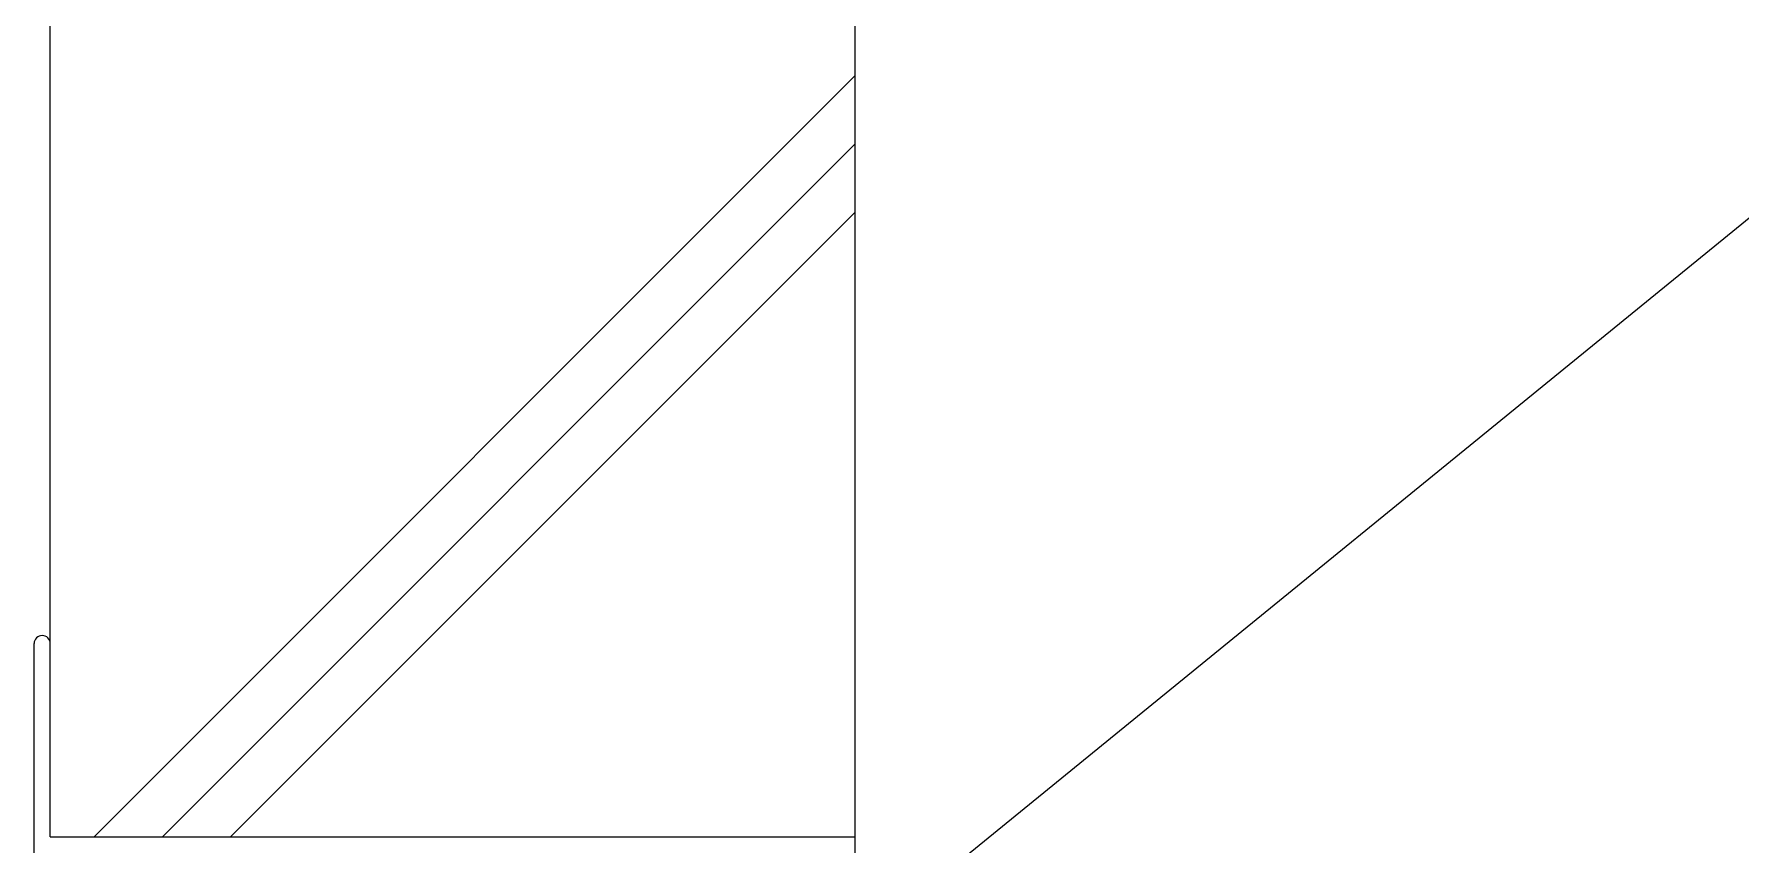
# Model space of a CAD drawing. Extents: x 443 to 1217, y -1921 to -677.
# Drawn here: x 524.26 to 552.5, y -1554.41 to -1541 of the extents above; entities that cross this region are included whole.
import ezdxf

# ---------------------------------------------------------------- set-up
doc = ezdxf.new("R2010")
doc.units = 0
doc.header["$MEASUREMENT"] = 0
doc.layers.get('0').update_dxf_attribs({"linetype": 'CONTINUOUS'})
doc.layers.add('2', color=2, linetype='CONTINUOUS')
doc.layers.add('3', color=8, linetype='CONTINUOUS')

msp = doc.modelspace()

# ---------------------------------------------------------------- linework, layer by layer
at = {"color": 7, "linetype": 'Continuous'}
msp.add_line((536.046, -1557.549), (560.181, -1537.888), dxfattribs=at)
at = {"layer": '2', "color": 2, "linetype": 'Continuous'}
for p, q in [((524.523, -1551.084), (524.523, -1536.521)), ((537.843, -1554.281), (537.843, -1536.521))]:
    msp.add_line(p, q, dxfattribs=at)
at = {"layer": '2', "color": 8, "linetype": 'Continuous'}
for p, q in [((525.248, -1554.281), (537.843, -1541.686)), ((526.378, -1554.281), (537.843, -1542.816)), ((527.508, -1554.281), (537.843, -1543.946))]:
    msp.add_line(p, q, dxfattribs=at)
at = {"layer": '3', "color": 3, "linetype": 'Continuous'}
for p, q in [((524.257, -1554.547), (524.257, -1551.084)), ((524.523, -1554.281), (524.523, -1551.084)), ((524.523, -1554.281), (537.843, -1554.281)), ((537.843, -1575.593), (537.843, -1554.281))]:
    msp.add_line(p, q, dxfattribs=at)
msp.add_arc((524.39, -1551.084), 0.133, 0, 180, dxfattribs=at)

doc.saveas('drawing.dxf')
